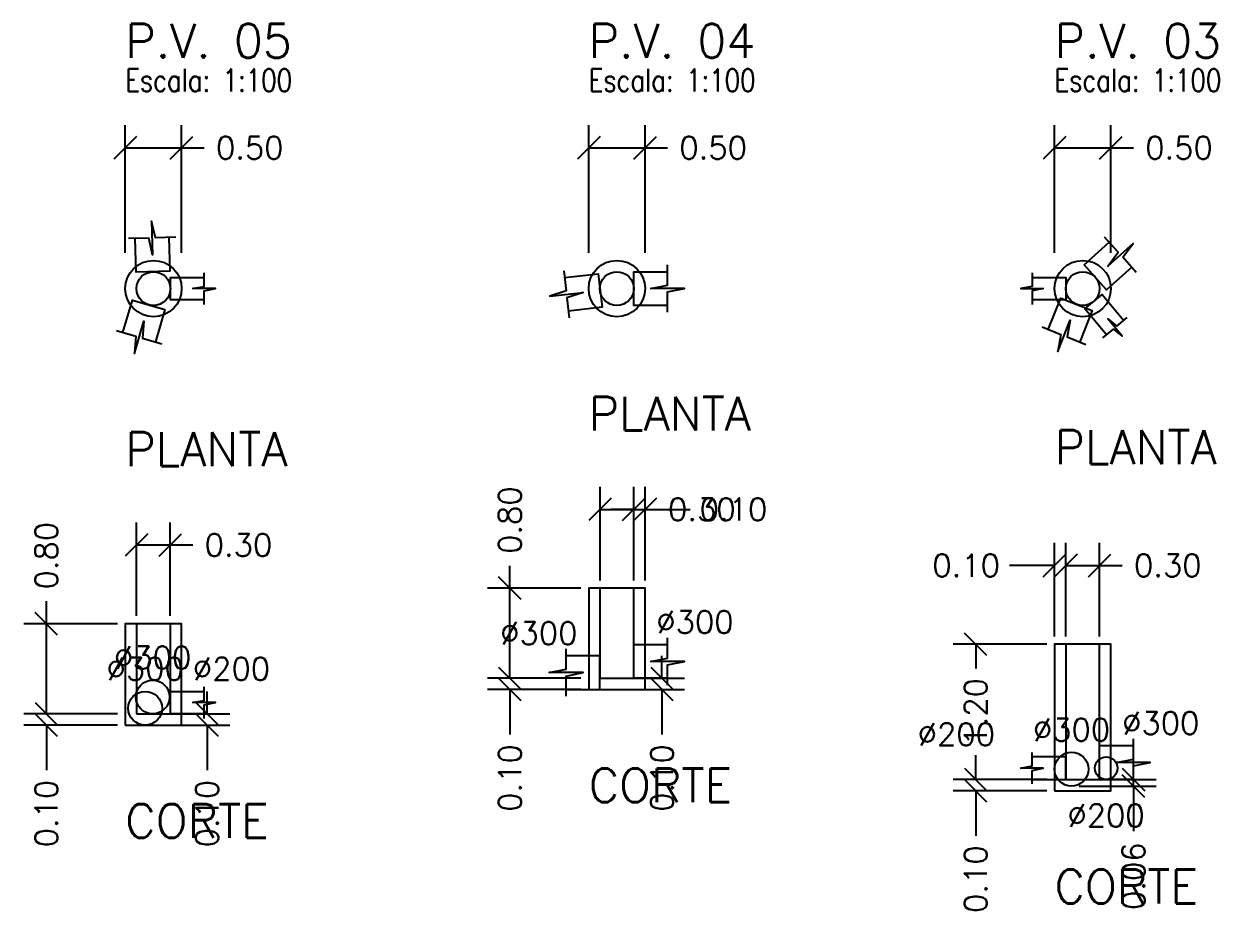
# Model space of a CAD drawing. Extents: x -6997814 to 14282083, y -16 to 289481930.
# Drawn here: x 363546.62 to 363557.23, y 7352388.28 to 7352396.14 of the extents above; entities that cross this region are included whole.
import ezdxf
from ezdxf.enums import TextEntityAlignment as Align

# ---------------------------------------------------------------- set-up
doc = ezdxf.new("R2010")
doc.units = 0
doc.header["$LTSCALE"] = 6.5
doc.header["$PDMODE"] = 3
doc.header["$PDSIZE"] = -0.3
doc.layers.get('0').update_dxf_attribs({"linetype": 'CONTINUOUS'})
doc.layers.get('Defpoints').update_dxf_attribs({"linetype": 'CONTINUOUS'})
for name, color, linetype in [('DETALHE_POCO_COT', 8, 'CONTINUOUS'), ('DETALHE_POCO_FOR', 7, 'CONTINUOUS'), ('DETALHE_POCO_TIT', 5, 'CONTINUOUS'), ('DETALHE_POCO_TUB', 4, 'CONTINUOUS'), ('DETALHE_POCO_TXT', 7, 'CONTINUOUS')]:
    doc.layers.add(name, color=color, linetype=linetype)
doc.styles.add('ROMANS', font='romans.shx')
doc.styles.get("Standard").update_dxf_attribs({"font": 'simplex.shx'})
doc.dimstyles.get("Standard").update_dxf_attribs({"dimtxt": 0.18, "dimasz": 0.18, "dimexe": 0.18, "dimexo": 0.0625, "dimgap": 0.09, "dimtad": 0, "dimtih": 1, "dimtoh": 1, "dimdec": 4, "dimzin": 0, "dimdsep": 46, "dimtxsty": 'Standard', "dimcen": 0.09, "dimadec": 0, "dimazin": 0, "dimtfac": 1, "dimtdec": 4, "dimtofl": 0, "dimtmove": 0, "dimatfit": 3, "dimfxl": 1, "dimtolj": 1, "dimtzin": 0, "dimarcsym": 0})

# ---------------------------------------------------------------- blocks, each defined once
blk = doc.blocks.new('_OBLIQUE')
at = {"color": 0, "linetype": 'ByBlock'}
blk.add_line((-0.5, -0.5), (0.5, 0.5), dxfattribs=at)
blk = doc.blocks.new('*D440')
at = {"layer": 'Defpoints', "color": 0, "lineweight": -2, "transparency": 16777216}
for p in [(363548.021, 7352395.045), (363547.521, 7352394.045), (363548.021, 7352394.045)]:
    blk.add_point(p, dxfattribs=at)
at = {"layer": 'DETALHE_POCO_COT', "color": 0, "lineweight": -2, "transparency": 16777216}
for p, q in [((363547.521, 7352394.114), (363547.521, 7352395.245)), ((363548.021, 7352394.114), (363548.021, 7352395.245)), ((363547.521, 7352395.045), (363548.021, 7352395.045)), ((363548.021, 7352395.045), (363548.221, 7352395.045))]:
    blk.add_line(p, q, dxfattribs=at)
at = {"layer": 'DETALHE_POCO_COT', "color": 0, "lineweight": -2, "transparency": 16777216, "xscale": 0.2, "yscale": 0.2, "zscale": 0.2, "rotation": 180}
blk.add_blockref('_OBLIQUE', (363547.521, 7352395.045), dxfattribs=at)
at = {"layer": 'DETALHE_POCO_COT', "color": 0, "lineweight": -2, "transparency": 16777216, "xscale": 0.2, "yscale": 0.2, "zscale": 0.2}
blk.add_blockref('_OBLIQUE', (363548.021, 7352395.045), dxfattribs=at)
at = {"layer": 'DETALHE_POCO_COT', "color": 0, "lineweight": -2, "transparency": 16777216, "insert": (363548.626, 7352395.045), "char_height": 0.2, "attachment_point": 5}
blk.add_mtext('\\A1;0.50', dxfattribs=at)
blk = doc.blocks.new('*D441')
at = {"layer": 'Defpoints', "color": 0, "lineweight": -2, "transparency": 16777216}
for p in [(363546.821, 7352390.819), (363547.521, 7352390.819), (363547.521, 7352390.019)]:
    blk.add_point(p, dxfattribs=at)
at = {"layer": 'DETALHE_POCO_COT', "color": 0, "lineweight": -2, "transparency": 16777216}
for p, q in [((363546.821, 7352390.819), (363546.821, 7352391.019)), ((363547.452, 7352390.819), (363546.621, 7352390.819)), ((363546.821, 7352390.019), (363546.821, 7352390.819)), ((363547.452, 7352390.019), (363546.621, 7352390.019))]:
    blk.add_line(p, q, dxfattribs=at)
at = {"layer": 'DETALHE_POCO_COT', "color": 0, "lineweight": -2, "transparency": 16777216, "xscale": 0.2, "yscale": 0.2, "zscale": 0.2}
for p, rotation in [((363546.821, 7352390.819), 90), ((363546.821, 7352390.019), 270)]:
    blk.add_blockref('_OBLIQUE', p, dxfattribs=dict(at, rotation=rotation))
at = {"layer": 'DETALHE_POCO_COT', "color": 0, "lineweight": -2, "transparency": 16777216, "insert": (363546.821, 7352391.424), "char_height": 0.2, "attachment_point": 5, "rotation": 90}
blk.add_mtext('\\A1;0.80', dxfattribs=at)
blk = doc.blocks.new('*D442')
at = {"layer": 'Defpoints', "color": 0, "lineweight": -2, "transparency": 16777216}
for p in [(363547.921, 7352391.519), (363547.621, 7352390.819), (363547.921, 7352390.819)]:
    blk.add_point(p, dxfattribs=at)
at = {"layer": 'DETALHE_POCO_COT', "color": 0, "lineweight": -2, "transparency": 16777216}
for p, q in [((363547.621, 7352390.889), (363547.621, 7352391.719)), ((363547.921, 7352390.889), (363547.921, 7352391.719)), ((363547.621, 7352391.519), (363547.921, 7352391.519)), ((363547.921, 7352391.519), (363548.121, 7352391.519))]:
    blk.add_line(p, q, dxfattribs=at)
at = {"layer": 'DETALHE_POCO_COT', "color": 0, "lineweight": -2, "transparency": 16777216, "xscale": 0.2, "yscale": 0.2, "zscale": 0.2, "rotation": 180}
blk.add_blockref('_OBLIQUE', (363547.621, 7352391.519), dxfattribs=at)
at = {"layer": 'DETALHE_POCO_COT', "color": 0, "lineweight": -2, "transparency": 16777216, "xscale": 0.2, "yscale": 0.2, "zscale": 0.2}
blk.add_blockref('_OBLIQUE', (363547.921, 7352391.519), dxfattribs=at)
at = {"layer": 'DETALHE_POCO_COT', "color": 0, "lineweight": -2, "transparency": 16777216, "insert": (363548.526, 7352391.519), "char_height": 0.2, "attachment_point": 5}
blk.add_mtext('\\A1;0.30', dxfattribs=at)
blk = doc.blocks.new('*D443')
at = {"layer": 'Defpoints', "color": 0, "lineweight": -2, "transparency": 16777216}
for p in [(363546.821, 7352390.019), (363547.521, 7352390.019), (363547.521, 7352389.919)]:
    blk.add_point(p, dxfattribs=at)
at = {"layer": 'DETALHE_POCO_COT', "color": 0, "lineweight": -2, "transparency": 16777216}
for p, q in [((363546.821, 7352390.019), (363546.821, 7352390.219)), ((363547.452, 7352390.019), (363546.621, 7352390.019)), ((363547.452, 7352389.919), (363546.621, 7352389.919)), ((363546.821, 7352389.919), (363546.821, 7352389.519))]:
    blk.add_line(p, q, dxfattribs=at)
at = {"layer": 'DETALHE_POCO_COT', "color": 0, "lineweight": -2, "transparency": 16777216, "xscale": 0.2, "yscale": 0.2, "zscale": 0.2}
for p, rotation in [((363546.821, 7352390.019), 270), ((363546.821, 7352389.919), 90)]:
    blk.add_blockref('_OBLIQUE', p, dxfattribs=dict(at, rotation=rotation))
at = {"layer": 'DETALHE_POCO_COT', "color": 0, "lineweight": -2, "transparency": 16777216, "insert": (363546.821, 7352389.134), "char_height": 0.2, "attachment_point": 5, "rotation": 90}
blk.add_mtext('\\A1;0.10', dxfattribs=at)
blk = doc.blocks.new('*D444')
at = {"layer": 'Defpoints', "color": 0, "lineweight": -2, "transparency": 16777216}
for p in [(363547.698, 7352390.019), (363547.698, 7352389.919), (363548.248, 7352389.919)]:
    blk.add_point(p, dxfattribs=at)
at = {"layer": 'DETALHE_POCO_COT', "color": 0, "lineweight": -2, "transparency": 16777216}
for p, q in [((363548.248, 7352390.019), (363548.248, 7352390.219)), ((363547.767, 7352390.019), (363548.448, 7352390.019)), ((363547.767, 7352389.919), (363548.448, 7352389.919)), ((363548.248, 7352389.919), (363548.248, 7352389.519))]:
    blk.add_line(p, q, dxfattribs=at)
at = {"layer": 'DETALHE_POCO_COT', "color": 0, "lineweight": -2, "transparency": 16777216, "xscale": 0.2, "yscale": 0.2, "zscale": 0.2}
for p, rotation in [((363548.248, 7352390.019), 270), ((363548.248, 7352389.919), 90)]:
    blk.add_blockref('_OBLIQUE', p, dxfattribs=dict(at, rotation=rotation))
at = {"layer": 'DETALHE_POCO_COT', "color": 0, "lineweight": -2, "transparency": 16777216, "insert": (363548.248, 7352389.134), "char_height": 0.2, "attachment_point": 5, "rotation": 90}
blk.add_mtext('\\A1;0.10', dxfattribs=at)
blk = doc.blocks.new('*D445')
at = {"layer": 'Defpoints', "color": 0, "lineweight": -2, "transparency": 16777216}
for p in [(363552.136, 7352395.045), (363551.636, 7352394.045), (363552.136, 7352394.045)]:
    blk.add_point(p, dxfattribs=at)
at = {"layer": 'DETALHE_POCO_COT', "color": 0, "lineweight": -2, "transparency": 16777216}
for p, q in [((363551.636, 7352394.114), (363551.636, 7352395.245)), ((363552.136, 7352394.114), (363552.136, 7352395.245)), ((363551.636, 7352395.045), (363552.136, 7352395.045)), ((363552.136, 7352395.045), (363552.336, 7352395.045))]:
    blk.add_line(p, q, dxfattribs=at)
at = {"layer": 'DETALHE_POCO_COT', "color": 0, "lineweight": -2, "transparency": 16777216, "xscale": 0.2, "yscale": 0.2, "zscale": 0.2, "rotation": 180}
blk.add_blockref('_OBLIQUE', (363551.636, 7352395.045), dxfattribs=at)
at = {"layer": 'DETALHE_POCO_COT', "color": 0, "lineweight": -2, "transparency": 16777216, "xscale": 0.2, "yscale": 0.2, "zscale": 0.2}
blk.add_blockref('_OBLIQUE', (363552.136, 7352395.045), dxfattribs=at)
at = {"layer": 'DETALHE_POCO_COT', "color": 0, "lineweight": -2, "transparency": 16777216, "insert": (363552.74, 7352395.045), "char_height": 0.2, "attachment_point": 5}
blk.add_mtext('\\A1;0.50', dxfattribs=at)
blk = doc.blocks.new('*D446')
at = {"layer": 'Defpoints', "color": 0, "lineweight": -2, "transparency": 16777216}
for p in [(363550.936, 7352391.135), (363551.636, 7352391.135), (363551.636, 7352390.335)]:
    blk.add_point(p, dxfattribs=at)
at = {"layer": 'DETALHE_POCO_COT', "color": 0, "lineweight": -2, "transparency": 16777216}
for p, q in [((363550.936, 7352391.135), (363550.936, 7352391.335)), ((363551.566, 7352391.135), (363550.736, 7352391.135)), ((363550.936, 7352390.335), (363550.936, 7352391.135)), ((363551.566, 7352390.335), (363550.736, 7352390.335))]:
    blk.add_line(p, q, dxfattribs=at)
at = {"layer": 'DETALHE_POCO_COT', "color": 0, "lineweight": -2, "transparency": 16777216, "xscale": 0.2, "yscale": 0.2, "zscale": 0.2}
for p, rotation in [((363550.936, 7352391.135), 90), ((363550.936, 7352390.335), 270)]:
    blk.add_blockref('_OBLIQUE', p, dxfattribs=dict(at, rotation=rotation))
at = {"layer": 'DETALHE_POCO_COT', "color": 0, "lineweight": -2, "transparency": 16777216, "insert": (363550.936, 7352391.74), "char_height": 0.2, "attachment_point": 5, "rotation": 90}
blk.add_mtext('\\A1;0.80', dxfattribs=at)
blk = doc.blocks.new('*D447')
at = {"layer": 'Defpoints', "color": 0, "lineweight": -2, "transparency": 16777216}
for p in [(363552.036, 7352391.835), (363551.736, 7352391.135), (363552.036, 7352391.135)]:
    blk.add_point(p, dxfattribs=at)
at = {"layer": 'DETALHE_POCO_COT', "color": 0, "lineweight": -2, "transparency": 16777216}
for p, q in [((363551.736, 7352391.205), (363551.736, 7352392.035)), ((363552.036, 7352391.205), (363552.036, 7352392.035)), ((363551.736, 7352391.835), (363552.036, 7352391.835)), ((363552.036, 7352391.835), (363552.236, 7352391.835))]:
    blk.add_line(p, q, dxfattribs=at)
at = {"layer": 'DETALHE_POCO_COT', "color": 0, "lineweight": -2, "transparency": 16777216, "xscale": 0.2, "yscale": 0.2, "zscale": 0.2, "rotation": 180}
blk.add_blockref('_OBLIQUE', (363551.736, 7352391.835), dxfattribs=at)
at = {"layer": 'DETALHE_POCO_COT', "color": 0, "lineweight": -2, "transparency": 16777216, "xscale": 0.2, "yscale": 0.2, "zscale": 0.2}
blk.add_blockref('_OBLIQUE', (363552.036, 7352391.835), dxfattribs=at)
at = {"layer": 'DETALHE_POCO_COT', "color": 0, "lineweight": -2, "transparency": 16777216, "insert": (363552.64, 7352391.835), "char_height": 0.2, "attachment_point": 5}
blk.add_mtext('\\A1;0.30', dxfattribs=at)
blk = doc.blocks.new('*D448')
at = {"layer": 'Defpoints', "color": 0, "lineweight": -2, "transparency": 16777216}
for p in [(363552.136, 7352391.835), (363552.036, 7352391.135), (363552.136, 7352391.135)]:
    blk.add_point(p, dxfattribs=at)
at = {"layer": 'DETALHE_POCO_COT', "color": 0, "lineweight": -2, "transparency": 16777216}
for p, q in [((363552.036, 7352391.205), (363552.036, 7352392.035)), ((363552.136, 7352391.205), (363552.136, 7352392.035)), ((363552.036, 7352391.835), (363551.836, 7352391.835)), ((363552.136, 7352391.835), (363552.536, 7352391.835))]:
    blk.add_line(p, q, dxfattribs=at)
at = {"layer": 'DETALHE_POCO_COT', "color": 0, "lineweight": -2, "transparency": 16777216, "xscale": 0.2, "yscale": 0.2, "zscale": 0.2}
blk.add_blockref('_OBLIQUE', (363552.036, 7352391.835), dxfattribs=at)
at = {"layer": 'DETALHE_POCO_COT', "color": 0, "lineweight": -2, "transparency": 16777216, "xscale": 0.2, "yscale": 0.2, "zscale": 0.2, "rotation": 180}
blk.add_blockref('_OBLIQUE', (363552.136, 7352391.835), dxfattribs=at)
at = {"layer": 'DETALHE_POCO_COT', "color": 0, "lineweight": -2, "transparency": 16777216, "insert": (363552.921, 7352391.835), "char_height": 0.2, "attachment_point": 5}
blk.add_mtext('\\A1;0.10', dxfattribs=at)
blk = doc.blocks.new('*D449')
at = {"layer": 'Defpoints', "color": 0, "lineweight": -2, "transparency": 16777216}
for p in [(363550.936, 7352390.335), (363551.636, 7352390.335), (363551.636, 7352390.235)]:
    blk.add_point(p, dxfattribs=at)
at = {"layer": 'DETALHE_POCO_COT', "color": 0, "lineweight": -2, "transparency": 16777216}
for p, q in [((363550.936, 7352390.335), (363550.936, 7352390.535)), ((363551.566, 7352390.335), (363550.736, 7352390.335)), ((363551.566, 7352390.235), (363550.736, 7352390.235)), ((363550.936, 7352390.235), (363550.936, 7352389.835))]:
    blk.add_line(p, q, dxfattribs=at)
at = {"layer": 'DETALHE_POCO_COT', "color": 0, "lineweight": -2, "transparency": 16777216, "xscale": 0.2, "yscale": 0.2, "zscale": 0.2}
for p, rotation in [((363550.936, 7352390.335), 270), ((363550.936, 7352390.235), 90)]:
    blk.add_blockref('_OBLIQUE', p, dxfattribs=dict(at, rotation=rotation))
at = {"layer": 'DETALHE_POCO_COT', "color": 0, "lineweight": -2, "transparency": 16777216, "insert": (363550.936, 7352389.45), "char_height": 0.2, "attachment_point": 5, "rotation": 90}
blk.add_mtext('\\A1;0.10', dxfattribs=at)
blk = doc.blocks.new('*D450')
at = {"layer": 'Defpoints', "color": 0, "lineweight": -2, "transparency": 16777216}
for p in [(363551.736, 7352390.335), (363551.736, 7352390.235), (363552.286, 7352390.235)]:
    blk.add_point(p, dxfattribs=at)
at = {"layer": 'DETALHE_POCO_COT', "color": 0, "lineweight": -2, "transparency": 16777216}
for p, q in [((363552.286, 7352390.335), (363552.286, 7352390.535)), ((363551.805, 7352390.335), (363552.486, 7352390.335)), ((363551.805, 7352390.235), (363552.486, 7352390.235)), ((363552.286, 7352390.235), (363552.286, 7352389.835))]:
    blk.add_line(p, q, dxfattribs=at)
at = {"layer": 'DETALHE_POCO_COT', "color": 0, "lineweight": -2, "transparency": 16777216, "xscale": 0.2, "yscale": 0.2, "zscale": 0.2}
for p, rotation in [((363552.286, 7352390.335), 270), ((363552.286, 7352390.235), 90)]:
    blk.add_blockref('_OBLIQUE', p, dxfattribs=dict(at, rotation=rotation))
at = {"layer": 'DETALHE_POCO_COT', "color": 0, "lineweight": -2, "transparency": 16777216, "insert": (363552.286, 7352389.45), "char_height": 0.2, "attachment_point": 5, "rotation": 90}
blk.add_mtext('\\A1;0.10', dxfattribs=at)
blk = doc.blocks.new('*D451')
at = {"layer": 'Defpoints', "color": 0, "lineweight": -2, "transparency": 16777216}
for p in [(363556.271, 7352395.045), (363555.771, 7352394.045), (363556.271, 7352394.045)]:
    blk.add_point(p, dxfattribs=at)
at = {"layer": 'DETALHE_POCO_COT', "color": 0, "lineweight": -2, "transparency": 16777216}
for p, q in [((363555.771, 7352394.114), (363555.771, 7352395.245)), ((363556.271, 7352394.114), (363556.271, 7352395.245)), ((363555.771, 7352395.045), (363556.271, 7352395.045)), ((363556.271, 7352395.045), (363556.471, 7352395.045))]:
    blk.add_line(p, q, dxfattribs=at)
at = {"layer": 'DETALHE_POCO_COT', "color": 0, "lineweight": -2, "transparency": 16777216, "xscale": 0.2, "yscale": 0.2, "zscale": 0.2, "rotation": 180}
blk.add_blockref('_OBLIQUE', (363555.771, 7352395.045), dxfattribs=at)
at = {"layer": 'DETALHE_POCO_COT', "color": 0, "lineweight": -2, "transparency": 16777216, "xscale": 0.2, "yscale": 0.2, "zscale": 0.2}
blk.add_blockref('_OBLIQUE', (363556.271, 7352395.045), dxfattribs=at)
at = {"layer": 'DETALHE_POCO_COT', "color": 0, "lineweight": -2, "transparency": 16777216, "insert": (363556.876, 7352395.045), "char_height": 0.2, "attachment_point": 5}
blk.add_mtext('\\A1;0.50', dxfattribs=at)
blk = doc.blocks.new('*D452')
at = {"layer": 'Defpoints', "color": 0, "lineweight": -2, "transparency": 16777216}
for p in [(363555.071, 7352390.637), (363555.771, 7352390.637), (363555.771, 7352389.437)]:
    blk.add_point(p, dxfattribs=at)
at = {"layer": 'DETALHE_POCO_COT', "color": 0, "lineweight": -2, "transparency": 16777216}
for p, q in [((363555.702, 7352390.637), (363554.871, 7352390.637)), ((363555.071, 7352390.637), (363555.071, 7352390.423)), ((363555.071, 7352389.437), (363555.071, 7352389.652)), ((363555.702, 7352389.437), (363554.871, 7352389.437))]:
    blk.add_line(p, q, dxfattribs=at)
at = {"layer": 'DETALHE_POCO_COT', "color": 0, "lineweight": -2, "transparency": 16777216, "xscale": 0.2, "yscale": 0.2, "zscale": 0.2}
for p, rotation in [((363555.071, 7352390.637), 90), ((363555.071, 7352389.437), 270)]:
    blk.add_blockref('_OBLIQUE', p, dxfattribs=dict(at, rotation=rotation))
at = {"layer": 'DETALHE_POCO_COT', "color": 0, "lineweight": -2, "transparency": 16777216, "insert": (363555.071, 7352390.037), "char_height": 0.2, "attachment_point": 5, "rotation": 90}
blk.add_mtext('\\A1;1.20', dxfattribs=at)
blk = doc.blocks.new('*D453')
at = {"layer": 'Defpoints', "color": 0, "lineweight": -2, "transparency": 16777216}
for p in [(363555.871, 7352391.337), (363555.771, 7352390.637), (363555.871, 7352390.637)]:
    blk.add_point(p, dxfattribs=at)
at = {"layer": 'DETALHE_POCO_COT', "color": 0, "lineweight": -2, "transparency": 16777216}
for p, q in [((363555.771, 7352390.707), (363555.771, 7352391.537)), ((363555.871, 7352390.707), (363555.871, 7352391.537)), ((363555.771, 7352391.337), (363555.371, 7352391.337)), ((363555.871, 7352391.337), (363556.071, 7352391.337))]:
    blk.add_line(p, q, dxfattribs=at)
at = {"layer": 'DETALHE_POCO_COT', "color": 0, "lineweight": -2, "transparency": 16777216, "xscale": 0.2, "yscale": 0.2, "zscale": 0.2}
blk.add_blockref('_OBLIQUE', (363555.771, 7352391.337), dxfattribs=at)
at = {"layer": 'DETALHE_POCO_COT', "color": 0, "lineweight": -2, "transparency": 16777216, "xscale": 0.2, "yscale": 0.2, "zscale": 0.2, "rotation": 180}
blk.add_blockref('_OBLIQUE', (363555.871, 7352391.337), dxfattribs=at)
at = {"layer": 'DETALHE_POCO_COT', "color": 0, "lineweight": -2, "transparency": 16777216, "insert": (363554.986, 7352391.337), "char_height": 0.2, "attachment_point": 5}
blk.add_mtext('\\A1;0.10', dxfattribs=at)
blk = doc.blocks.new('*D454')
at = {"layer": 'Defpoints', "color": 0, "lineweight": -2, "transparency": 16777216}
for p in [(363556.171, 7352391.337), (363555.871, 7352390.637), (363556.171, 7352390.637)]:
    blk.add_point(p, dxfattribs=at)
at = {"layer": 'DETALHE_POCO_COT', "color": 0, "lineweight": -2, "transparency": 16777216}
for p, q in [((363555.871, 7352390.707), (363555.871, 7352391.537)), ((363556.171, 7352390.707), (363556.171, 7352391.537)), ((363555.871, 7352391.337), (363556.171, 7352391.337)), ((363556.171, 7352391.337), (363556.371, 7352391.337))]:
    blk.add_line(p, q, dxfattribs=at)
at = {"layer": 'DETALHE_POCO_COT', "color": 0, "lineweight": -2, "transparency": 16777216, "xscale": 0.2, "yscale": 0.2, "zscale": 0.2, "rotation": 180}
blk.add_blockref('_OBLIQUE', (363555.871, 7352391.337), dxfattribs=at)
at = {"layer": 'DETALHE_POCO_COT', "color": 0, "lineweight": -2, "transparency": 16777216, "xscale": 0.2, "yscale": 0.2, "zscale": 0.2}
blk.add_blockref('_OBLIQUE', (363556.171, 7352391.337), dxfattribs=at)
at = {"layer": 'DETALHE_POCO_COT', "color": 0, "lineweight": -2, "transparency": 16777216, "insert": (363556.776, 7352391.337), "char_height": 0.2, "attachment_point": 5}
blk.add_mtext('\\A1;0.30', dxfattribs=at)
blk = doc.blocks.new('*D455')
at = {"layer": 'Defpoints', "color": 0, "lineweight": -2, "transparency": 16777216}
for p in [(363555.071, 7352389.437), (363555.771, 7352389.437), (363555.771, 7352389.337)]:
    blk.add_point(p, dxfattribs=at)
at = {"layer": 'DETALHE_POCO_COT', "color": 0, "lineweight": -2, "transparency": 16777216}
for p, q in [((363555.071, 7352389.437), (363555.071, 7352389.637)), ((363555.702, 7352389.437), (363554.871, 7352389.437)), ((363555.702, 7352389.337), (363554.871, 7352389.337)), ((363555.071, 7352389.337), (363555.071, 7352388.937))]:
    blk.add_line(p, q, dxfattribs=at)
at = {"layer": 'DETALHE_POCO_COT', "color": 0, "lineweight": -2, "transparency": 16777216, "xscale": 0.2, "yscale": 0.2, "zscale": 0.2}
for p, rotation in [((363555.071, 7352389.437), 270), ((363555.071, 7352389.337), 90)]:
    blk.add_blockref('_OBLIQUE', p, dxfattribs=dict(at, rotation=rotation))
at = {"layer": 'DETALHE_POCO_COT', "color": 0, "lineweight": -2, "transparency": 16777216, "insert": (363555.071, 7352388.552), "char_height": 0.2, "attachment_point": 5, "rotation": 90}
blk.add_mtext('\\A1;0.10', dxfattribs=at)
blk = doc.blocks.new('*D456')
at = {"layer": 'Defpoints', "color": 0, "lineweight": -2, "transparency": 16777216}
for p in [(363555.922, 7352389.437), (363555.922, 7352389.378), (363556.472, 7352389.378)]:
    blk.add_point(p, dxfattribs=at)
at = {"layer": 'DETALHE_POCO_COT', "color": 0, "lineweight": -2, "transparency": 16777216}
for p, q in [((363556.472, 7352389.437), (363556.472, 7352389.637)), ((363555.991, 7352389.437), (363556.672, 7352389.437)), ((363555.991, 7352389.378), (363556.672, 7352389.378)), ((363556.472, 7352389.378), (363556.472, 7352388.978))]:
    blk.add_line(p, q, dxfattribs=at)
at = {"layer": 'DETALHE_POCO_COT', "color": 0, "lineweight": -2, "transparency": 16777216, "xscale": 0.2, "yscale": 0.2, "zscale": 0.2}
for p, rotation in [((363556.472, 7352389.437), 270), ((363556.472, 7352389.378), 90)]:
    blk.add_blockref('_OBLIQUE', p, dxfattribs=dict(at, rotation=rotation))
at = {"layer": 'DETALHE_POCO_COT', "color": 0, "lineweight": -2, "transparency": 16777216, "insert": (363556.472, 7352388.578), "char_height": 0.2, "attachment_point": 5, "rotation": 90}
blk.add_mtext('\\A1;0.06', dxfattribs=at)

msp = doc.modelspace()

# ---------------------------------------------------------------- linework, layer by layer
at = {"layer": 'DETALHE_POCO_FOR', "linetype": 'Continuous', "lineweight": -2}
for points in [[(363551.63557, 7352390.23544), (363552.13557, 7352390.23544), (363552.13557, 7352391.13544), (363551.63557, 7352391.13544)], [(363551.73557, 7352390.33544), (363552.03557, 7352390.33544), (363552.03557, 7352391.13544), (363551.73557, 7352391.13544)], [(363547.52128, 7352389.91922), (363548.02128, 7352389.91922), (363548.02128, 7352390.81922), (363547.52128, 7352390.81922)], [(363547.62128, 7352390.01922), (363547.92128, 7352390.01922), (363547.92128, 7352390.81922), (363547.62128, 7352390.81922)], [(363555.77128, 7352389.3374), (363556.27128, 7352389.3374), (363556.27128, 7352390.6374), (363555.77128, 7352390.6374)], [(363555.87128, 7352389.4374), (363556.17128, 7352389.4374), (363556.17128, 7352390.6374), (363555.87128, 7352390.6374)]]:
    msp.add_lwpolyline(points, close=True, dxfattribs=at)
for centre, radius in [((363547.77128, 7352393.79497), 0.25), ((363551.88557, 7352393.79497), 0.25), ((363556.02128, 7352393.79497), 0.25), ((363547.77128, 7352393.79497), 0.15), ((363551.88557, 7352393.79497), 0.15), ((363556.02128, 7352393.79497), 0.15)]:
    msp.add_circle(centre, radius, dxfattribs=at)
at = {"layer": 'DETALHE_POCO_TUB', "linetype": 'Continuous', "lineweight": -2}
for points in [[(363547.96905, 7352394.25048), (363547.78911, 7352394.24562), (363547.75507, 7352394.39476), (363547.76318, 7352394.09486), (363547.72913, 7352394.244), (363547.5492, 7352394.23913)], [(363547.90907, 7352394.24886), (363547.91717, 7352393.94897), (363547.61728, 7352393.94087), (363547.60918, 7352394.24076)], [(363556.4564, 7352393.98386), (363556.2331, 7352393.7835), (363556.03275, 7352394.0068), (363556.25604, 7352394.20715)], [(363556.49647, 7352393.9392), (363556.37625, 7352394.07317), (363556.46786, 7352394.19568), (363556.24457, 7352393.99533), (363556.33618, 7352394.11783), (363556.21597, 7352394.25181)], [(363552.33557, 7352393.58497), (363552.33557, 7352393.76497), (363552.48557, 7352393.79497), (363552.18557, 7352393.79497), (363552.33557, 7352393.82497), (363552.33557, 7352394.00497)], [(363548.22128, 7352393.69497), (363547.92128, 7352393.69497), (363547.92128, 7352393.89497), (363548.22128, 7352393.89497)], [(363548.22128, 7352393.65497), (363548.22128, 7352393.77497), (363548.32128, 7352393.79497), (363548.12128, 7352393.79497), (363548.22128, 7352393.81497), (363548.22128, 7352393.93497)], [(363551.41471, 7352393.95275), (363551.43506, 7352393.7739), (363551.28942, 7352393.72714), (363551.58749, 7352393.76105), (363551.44185, 7352393.71429), (363551.4622, 7352393.53544)], [(363551.42149, 7352393.89313), (363551.71957, 7352393.92705), (363551.75349, 7352393.62898), (363551.45541, 7352393.59506)], [(363552.33557, 7352393.64497), (363552.03557, 7352393.64497), (363552.03557, 7352393.94497), (363552.33557, 7352393.94497)], [(363555.57128, 7352393.93497), (363555.57128, 7352393.81497), (363555.47128, 7352393.79497), (363555.67128, 7352393.79497), (363555.57128, 7352393.77497), (363555.57128, 7352393.65497)], [(363555.57128, 7352393.89497), (363555.87128, 7352393.89497), (363555.87128, 7352393.69497), (363555.57128, 7352393.69497)], [(363547.50072, 7352393.40537), (363547.58513, 7352393.69324), (363547.87301, 7352393.60883), (363547.7886, 7352393.32095)], [(363555.71568, 7352393.43219), (363555.82649, 7352393.71098), (363556.10528, 7352393.60018), (363555.99447, 7352393.32139)], [(363556.23157, 7352393.38476), (363556.04006, 7352393.61568), (363556.19401, 7352393.74335), (363556.38552, 7352393.51243)], [(363547.44314, 7352393.42225), (363547.61587, 7352393.3716), (363547.60245, 7352393.21922), (363547.68687, 7352393.5071), (363547.67344, 7352393.35472), (363547.84617, 7352393.30407)], [(363555.65993, 7352393.45435), (363555.8272, 7352393.38787), (363555.79968, 7352393.2374), (363555.91048, 7352393.51619), (363555.88296, 7352393.36571), (363556.05023, 7352393.29923)], [(363556.20079, 7352393.35922), (363556.29315, 7352393.43583), (363556.37238, 7352393.37162), (363556.24471, 7352393.52557), (363556.32394, 7352393.46136), (363556.41631, 7352393.53797)], [(363552.33557, 7352390.27544), (363552.33557, 7352390.45544), (363552.48557, 7352390.48544), (363552.18557, 7352390.48544), (363552.33557, 7352390.51544), (363552.33557, 7352390.69544)], [(363551.43557, 7352390.17544), (363551.43557, 7352390.35544), (363551.58557, 7352390.38544), (363551.28557, 7352390.38544), (363551.43557, 7352390.41544), (363551.43557, 7352390.59544)], [(363552.33557, 7352390.33544), (363552.03557, 7352390.33544), (363552.03557, 7352390.63544), (363552.33557, 7352390.63544)], [(363551.43557, 7352390.23544), (363551.73557, 7352390.23544), (363551.73557, 7352390.53544), (363551.43557, 7352390.53544)], [(363548.22128, 7352390.01922), (363547.92128, 7352390.01922), (363547.92128, 7352390.21922), (363548.22128, 7352390.21922)], [(363548.22128, 7352389.97922), (363548.22128, 7352390.09922), (363548.32128, 7352390.11922), (363548.12128, 7352390.11922), (363548.22128, 7352390.13922), (363548.22128, 7352390.25922)], [(363556.47128, 7352389.4374), (363556.17128, 7352389.4374), (363556.17128, 7352389.7374), (363556.47128, 7352389.7374)], [(363556.47128, 7352389.3774), (363556.47128, 7352389.5574), (363556.62128, 7352389.5874), (363556.32128, 7352389.5874), (363556.47128, 7352389.6174), (363556.47128, 7352389.7974)], [(363555.57128, 7352389.3974), (363555.57128, 7352389.5174), (363555.67128, 7352389.5374), (363555.47128, 7352389.5374), (363555.57128, 7352389.5574), (363555.57128, 7352389.6774)], [(363555.57128, 7352389.4374), (363555.87128, 7352389.4374), (363555.87128, 7352389.6374), (363555.57128, 7352389.6374)]]:
    msp.add_lwpolyline(points, dxfattribs=at)
for centre, radius in [((363547.76452, 7352390.16922), 0.15), ((363547.69797, 7352390.06922), 0.15), ((363555.92192, 7352389.5284), 0.15), ((363556.22862, 7352389.5374), 0.1)]:
    msp.add_circle(centre, radius, dxfattribs=at)

# ---------------------------------------------------------------- texts
at = {"layer": 'DETALHE_POCO_TIT', "linetype": 'Continuous', "lineweight": -2, "style": 'ROMANS'}
for s, p in [('P.V. 05', (363547.52128, 7352395.84497)), ('P.V. 04', (363551.63557, 7352395.84497)), ('P.V. 03', (363555.77128, 7352395.84497)), ('PLANTA', (363551.63557, 7352392.53544)), ('PLANTA', (363547.52128, 7352392.21922)), ('PLANTA', (363555.77128, 7352392.2374)), ('CORTE', (363551.63557, 7352389.23544)), ('CORTE', (363547.52128, 7352388.91922)), ('CORTE', (363555.77128, 7352388.3374))]:
    msp.add_text(s, height=0.3, dxfattribs=at).set_placement(p)
at = {"layer": 'DETALHE_POCO_TXT', "linetype": 'Continuous', "lineweight": -2, "style": 'ROMANS', "width": 0.8}
for p in [(363547.52128, 7352395.54497), (363551.63557, 7352395.54497), (363555.77128, 7352395.54497)]:
    msp.add_text('Escala: 1:100', height=0.2, dxfattribs=at).set_placement(p)
at = {"layer": 'DETALHE_POCO_TXT', "linetype": 'Continuous', "lineweight": -2, "style": 'ROMANS'}
for s, p in [('%%C300', (363552.23557, 7352390.73544)), ('%%C200', (363548.12128, 7352390.31922)), ('%%C300', (363556.37128, 7352389.8374))]:
    msp.add_text(s, height=0.2, dxfattribs=at).set_placement(p)
for s, p in [('%%C300', (363551.53557, 7352390.63544)), ('%%C200', (363555.24224, 7352389.7374))]:
    msp.add_text(s, height=0.2, dxfattribs=at).set_placement(p, align=Align.RIGHT)
for s, p in [('%%C300', (363547.76452, 7352390.41922)), ('%%C300', (363547.69797, 7352390.31922)), ('%%C300', (363555.92192, 7352389.7784)), ('%%C200', (363556.22862, 7352389.01722))]:
    msp.add_text(s, height=0.2, dxfattribs=at).set_placement(p, align=Align.CENTER)

# ---------------------------------------------------------------- dimensions: what is measured, and where the dimension line sits
at = {"layer": 'DETALHE_POCO_COT', "lineweight": -2}
for base, p1, p2, text, override, picture, middle in [((363548.02128, 7352395.04497), (363547.52128, 7352394.04497), (363548.02128, 7352394.04497), '0.50', {"dimscale": 1.111111, "dimtih": 0, "dimtoh": 0, "dimblk1": 'OBLIQUE', "dimblk2": 'OBLIQUE', "dimsah": 1}, '*D440', (363548.62604, 7352395.04497)), ((363552.13557, 7352395.04497), (363551.63557, 7352394.04497), (363552.13557, 7352394.04497), '0.50', {"dimscale": 1.111111, "dimtih": 0, "dimtoh": 0, "dimblk1": 'OBLIQUE', "dimblk2": 'OBLIQUE', "dimsah": 1}, '*D445', (363552.74033, 7352395.04497)), ((363556.27128, 7352395.04497), (363555.77128, 7352394.04497), (363556.27128, 7352394.04497), '0.50', {"dimscale": 1.111111, "dimtih": 0, "dimtoh": 0, "dimblk1": 'OBLIQUE', "dimblk2": 'OBLIQUE', "dimsah": 1}, '*D451', (363556.87604, 7352395.04497)), ((363552.03557, 7352391.83544), (363551.73557, 7352391.13544), (363552.03557, 7352391.13544), '0.30', {"dimscale": 1.111111, "dimtih": 0, "dimtoh": 0, "dimblk1": 'OBLIQUE', "dimblk2": 'OBLIQUE', "dimsah": 1}, '*D447', (363552.64033, 7352391.83544)), ((363552.13557, 7352391.83544), (363552.03557, 7352391.13544), (363552.13557, 7352391.13544), '0.10', {"dimscale": 1.111111, "dimjust": 2, "dimtih": 0, "dimtoh": 0, "dimblk1": 'OBLIQUE', "dimblk2": 'OBLIQUE', "dimsah": 1}, '*D448', (363552.92128, 7352391.83544)), ((363547.92128, 7352391.51922), (363547.62128, 7352390.81922), (363547.92128, 7352390.81922), '0.30', {"dimscale": 1.111111, "dimtih": 0, "dimtoh": 0, "dimblk1": 'OBLIQUE', "dimblk2": 'OBLIQUE', "dimsah": 1}, '*D442', (363548.52604, 7352391.51922)), ((363555.87128, 7352391.3374), (363555.77128, 7352390.6374), (363555.87128, 7352390.6374), '0.10', {"dimscale": 1.111111, "dimjust": 1, "dimtih": 0, "dimtoh": 0, "dimblk1": 'OBLIQUE', "dimblk2": 'OBLIQUE', "dimsah": 1}, '*D453', (363554.98557, 7352391.3374)), ((363556.17128, 7352391.3374), (363555.87128, 7352390.6374), (363556.17128, 7352390.6374), '0.30', {"dimscale": 1.111111, "dimtih": 0, "dimtoh": 0, "dimblk1": 'OBLIQUE', "dimblk2": 'OBLIQUE', "dimsah": 1}, '*D454', (363556.77604, 7352391.3374))]:
    dim = msp.add_linear_dim(base=base, p1=p1, p2=p2, text=text, dimstyle='Standard', override=override, dxfattribs=at)
    dim.commit()
    dim.dimension.update_dxf_attribs({"geometry": picture, "text_midpoint": middle})
for base, p1, p2, text, override, picture, middle in [((363550.93557, 7352391.13544), (363551.63557, 7352390.33544), (363551.63557, 7352391.13544), '0.80', {"dimscale": 1.111111, "dimtih": 0, "dimtoh": 0, "dimblk1": 'OBLIQUE', "dimblk2": 'OBLIQUE', "dimsah": 1}, '*D446', (363550.93557, 7352391.7402)), ((363546.82128, 7352390.81922), (363547.52128, 7352390.01922), (363547.52128, 7352390.81922), '0.80', {"dimscale": 1.111111, "dimtih": 0, "dimtoh": 0, "dimblk1": 'OBLIQUE', "dimblk2": 'OBLIQUE', "dimsah": 1}, '*D441', (363546.82128, 7352391.42398)), ((363555.07128, 7352390.6374), (363555.77128, 7352389.4374), (363555.77128, 7352390.6374), '1.20', {"dimscale": 1.111111, "dimtih": 0, "dimtoh": 0, "dimblk1": 'OBLIQUE', "dimblk2": 'OBLIQUE', "dimsah": 1}, '*D452', (363555.07128, 7352390.0374)), ((363550.93557, 7352390.33544), (363551.63557, 7352390.23544), (363551.63557, 7352390.33544), '0.10', {"dimscale": 1.111111, "dimjust": 1, "dimtih": 0, "dimtoh": 0, "dimblk1": 'OBLIQUE', "dimblk2": 'OBLIQUE', "dimsah": 1}, '*D449', (363550.93557, 7352389.44973)), ((363552.28557, 7352390.23544), (363551.73557, 7352390.33544), (363551.73557, 7352390.23544), '0.10', {"dimscale": 1.111111, "dimtih": 0, "dimtoh": 0, "dimblk1": 'OBLIQUE', "dimblk2": 'OBLIQUE', "dimsah": 1}, '*D450', (363552.28557, 7352389.44973)), ((363546.82128, 7352390.01922), (363547.52128, 7352389.91922), (363547.52128, 7352390.01922), '0.10', {"dimscale": 1.111111, "dimjust": 1, "dimtih": 0, "dimtoh": 0, "dimblk1": 'OBLIQUE', "dimblk2": 'OBLIQUE', "dimsah": 1}, '*D443', (363546.82128, 7352389.1335)), ((363548.24797, 7352389.91922), (363547.69797, 7352390.01922), (363547.69797, 7352389.91922), '0.10', {"dimscale": 1.111111, "dimtih": 0, "dimtoh": 0, "dimblk1": 'OBLIQUE', "dimblk2": 'OBLIQUE', "dimsah": 1}, '*D444', (363548.24797, 7352389.1335)), ((363555.07128, 7352389.4374), (363555.77128, 7352389.3374), (363555.77128, 7352389.4374), '0.10', {"dimscale": 1.111111, "dimjust": 1, "dimtih": 0, "dimtoh": 0, "dimblk1": 'OBLIQUE', "dimblk2": 'OBLIQUE', "dimsah": 1}, '*D455', (363555.07128, 7352388.55168)), ((363556.47192, 7352389.3784), (363555.92192, 7352389.4374), (363555.92192, 7352389.3784), '0.06', {"dimscale": 1.111111, "dimtih": 0, "dimtoh": 0, "dimblk1": 'OBLIQUE', "dimblk2": 'OBLIQUE', "dimsah": 1}, '*D456', (363556.47192, 7352388.5784))]:
    dim = msp.add_linear_dim(base=base, p1=p1, p2=p2, angle=90, text=text, dimstyle='Standard', override=override, dxfattribs=at)
    dim.commit()
    dim.dimension.update_dxf_attribs({"geometry": picture, "text_midpoint": middle})

doc.saveas('drawing.dxf')
